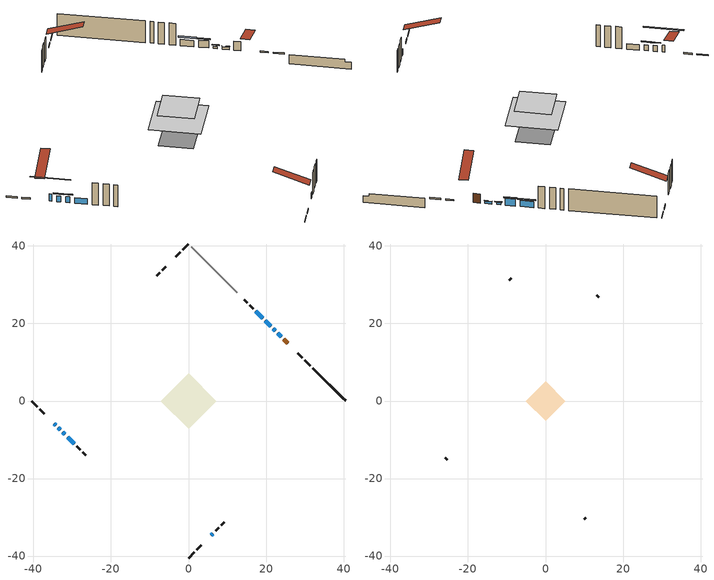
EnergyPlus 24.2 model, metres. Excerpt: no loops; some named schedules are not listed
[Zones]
conditioned space
 floor outside (Floor1 construction): -0.7,0 0,0.7 0.7,0 0,-0.7 z0.18
 floor adiabatic (AdiabaticFloorConstruction): -7.1,0 0,7.1 7.1,0 0,-7.1 z2.62
 floor foundation (Slab1 construction): -4.77,0 0,4.77 4.77,0 0,-4.77 z-1.92
 wall outside (RimJoist1 construction): 0,-40.51 1.5,-39.01 / -40.51,0 -39.01,-1.5 / 0,40.51 -1.5,39.01 / 31.45,9.06 29.95,10.56 z0.18:0.48
 wall outside (RimJoist2 construction): 2.15,-38.36 3.27,-37.24 / -38.36,-2.15 -37.24,-3.27 / -2.15,38.36 -3.27,37.24 / 29.29,11.21 28.18,12.33 z0.18:0.48
 wall outside (AdiabaticWallConstruction 1): 25.57,14.94 24.63,15.88 z0.18:2.21
 wall outside (AdiabaticWallConstruction): -34.64,-5.87 -34.29,-6.22 / 21.19,19.32 19.86,20.65 z0.18:1.76; -33.64,-6.87 -33.08,-7.43 / -32.43,-8.08 -31.87,-8.64 z0.18:1.48; 23.97,16.54 23.06,17.45 z0.18:0.71; 22.4,18.11 21.84,18.67 z0.18:0.61; 5.87,-34.64 6.31,-34.19 / -31.21,-9.3 -29.49,-11.02 z0.18:1.4; 19.2,21.31 17.37,23.14 z0.18:1.55
 wall outside (Wall1 construction): 6.97,-33.54 7.83,-32.67 / -28.84,-11.67 -27.97,-12.53 / -5.87,34.63 -6.74,33.77 / 16.72,23.79 15.85,24.65 z0.18:5.06
 wall outside (Wall2 construction): 8.49,-32.02 9.29,-31.22 / -27.32,-13.19 -26.52,-13.99 / -7.39,33.12 -8.19,32.32 / 15.2,25.31 14.4,26.11 z0.18:5.06
 wall foundation (FoundationWall1 construction): 32.1,8.41,-1.92 32.1,8.41,0.18 39.67,0.84,0.18 39.67,0.84,-0.4 40.51,0,-0.4 40.51,0,-1.92
 wall adiabatic (Wall5 construction): 12.61,27.9 0.66,39.85 z0.18:5.06
 window (WindowConstruction 6): -34.63,-5.87 -34.29,-6.21 z0.18:1.76
 window (WindowConstruction 4): -33.64,-6.87 -33.08,-7.43 z0.18:1.48
 window (WindowConstruction 5): -32.42,-8.08 -31.87,-8.64 z0.18:1.48
 window (WindowConstruction 8): 23.97,16.54 23.06,17.45 z0.18:0.71
 window (WindowConstruction 7): 22.4,18.11 21.84,18.66 z0.18:0.61
 window (WindowConstruction): 21.19,19.32 19.86,20.65 z0.18:1.76
 window (WindowConstruction 1): 5.87,-34.63 6.31,-34.19 z0.18:1.4
 window (WindowConstruction 2): -31.21,-9.3 -29.49,-11.02 z0.18:1.4
 window (WindowConstruction 3): 19.2,21.31 17.37,23.13 z0.18:1.55
 door (Door): 25.57,14.94 24.63,15.88 z0.18:2.21
 ceiling adiabatic (AdiabaticFloorConstruction): 0,-7.1 7.1,0 0,7.1 -7.1,0 z2.62
attic - vented
 floor to conditioned space (Floor2 construction Reversed): -5.04,0 0,5.04 5.04,0 0,-5.04 z5.06
 wall outside (Wall3 construction): 9.94,-30.57 10.42,-30.09 / -25.86,-14.64 -25.39,-15.12 / -8.85,31.66 -9.32,31.19 / 13.74,26.76 13.27,27.24 z0.18:5.06
 roof outside (Roof1 construction): 5.22,-35.29,5.06 0.31,-30.38,7.37 -0.99,-31.68,7.37 3.92,-36.59,5.06; -35.29,-5.22,5.06 -30.38,-0.31,7.37 -31.68,0.99,7.37 -36.59,-3.92,5.06; -5.22,35.29,5.06 -0.31,30.38,7.37 0.99,31.68,7.37 -3.92,36.59,5.06; 26.23,14.28,5.06 21.32,9.37,7.37 22.61,8.08,7.37 27.52,12.99,5.06
shading: -31.71,-8.8 -37.22,-3.29 -37.43,-3.5 -31.92,-9.01 z5.42; -32.65,-7.86 -34.07,-6.44 -34.28,-6.65 -32.86,-8.07 z2.09; -31.44,-9.07 -32.86,-7.65 -33.07,-7.86 -31.65,-9.28 z2.09; 22.95,17.56 24.08,16.43 24.14,16.5 23.02,17.62 z0.86; 21.63,18.88 22.61,17.9 22.82,18.11 21.84,19.09 z0.91; 19.65,20.86 21.4,19.11 21.61,19.32 19.86,21.07 z2.05; 17.05,23.46 19.53,20.98 19.85,21.31 17.37,23.79 z2.01
[Building]
Building 1: Terrain=Suburbs
[Site:Location]
Halifax Intl AP_NS: Latitude {deg}=44.88; Longitude {deg}=-63.51; Time Zone {hr}=-4; Elevation {m}=145; Keep Site Location Information=Yes
[Site:GroundTemperature:Shallow]
3.15511, 1.33576, 1.19006, 2.05344, 5.51939, 8.9692, 11.96, 13.8546, 14.0156, 12.4746, 9.56009, 6.2161
[Site:WaterMainsTemperature]
Calculation Method=Schedule; Temperature Schedule=mains temperature schedule
[Material] Roughness=Rough; Thermal Absorptance=0.9
Name | Thickness {m} | Conductivity {W/m-K} | Density {kg/m3} | Specific Heat {J/kg-K} | Solar Absorptance | Visible Absorptance
asphalt or fiberglass shingles | 0.00635 | 0.162714 | 1121.4 | 1465.45 | 0.4 | 0.4
ceiling loosefill ins | 0.0846667 | 0.0480833 | 16.02 | 1046.75 | 0.7 | 0.7
ceiling stud and cavity | 0.1397 | 0.0989241 | 65.682 | 1177.47 | 0.7 | 0.7
concrete 4.0 in. | 0.1016 | 1.803125 | 2242.8 | 837.4 | 0.7 | 0.7
concrete 8.0 in. | 0.2032 | 1.803125 | 2242.8 | 837.4 | 0.7 | 0.7
door material | 0.04445 | 0.053851 | 512.64 | 1214.23 | 0.7 | 0.7
exterior vertical ins | 0.0919199 | 0.029427 | 32.04 | 1214.23 | 0.7 | 0.7
floor covering | 0.0127 | 0.0433444 | 54.468 | 1339.84 | 0.6 | 0.6
floor rigid ins; rim joist rigid ins; wall rigid ins | 0.051816 | 0.029427 | 32.04 | 1214.23 | 0.7 | 0.7
floor rigid ins 1; wall rigid ins 2 | 0.512978 | 0.029427 | 32.04 | 1214.23 | 0.7 | 0.7
floor stud and cavity | 0.1397 | 0.100149 | 92.3553 | 1139.71 | 0.7 | 0.7
floor stud and cavity 1 | 0.1397 | 1.75129 | 37.0049 | 1207.88 | 0.7 | 0.7
furniture material conditioned space 1 | 0.1524 | 0.115458 | 640.8 | 1214.23 | 0.6 | 0.6
gypsum board | 0.0127 | 0.160291 | 801 | 837.4 | 0.6 | 0.6
gypsum board 1 | 0.0127 | 0.160291 | 801 | 837.4 | 0.7 | 0.7
osb sheathing 0.5 in. | 0.0127 | 0.115458 | 512.64 | 1214.23 | 0.7 | 0.7
osb sheathing 0.75 in. | 0.01905 | 0.115458 | 512.64 | 1214.23 | 0.7 | 0.7
osb sheathing 2.0 in. | 0.0508 | 0.115458 | 512.64 | 1214.23 | 0.7 | 0.7
rim joist stud and cavity | 0.0508 | 0.0453916 | 125.044 | 1163.47 | 0.6 | 0.6
rim joist stud and cavity 1 | 0.0508 | 0.133825 | 125.044 | 1163.47 | 0.6 | 0.6
wall rigid ins 1 | 0.051816 | 0.029427 | 32.04 | 1214.23 | 0.4 | 0.4
wall stud and cavity | 0.1397 | 0.605677 | 139.0536 | 1170.24 | 0.7 | 0.7
wall stud and cavity 1 | 0.1397 | 0.562718 | 139.0536 | 1170.24 | 0.7 | 0.7
wall stud and cavity 2 | 0.0889 | 6.9971 | 50.32683 | 1063.81 | 0.6 | 0.6
wall stud and cavity 3 | 0.1397 | 0.354922 | 139.0536 | 1170.24 | 0.7 | 0.7
wall stud and cavity 4 | 0.0889 | 0.380278 | 52.3479 | 1209.89 | 0.7 | 0.7
wall stud and cavity 5 | 0.0889 | 0.391764 | 83.0341 | 1211.67 | 0.7 | 0.7
wood siding | 0.0254 | 0.102417 | 544.68 | 1172.36 | 0.4 | 0.4
wood siding 1 | 0.00254 | 0.102417 | 544.68 | 1172.36 | 0.4 | 0.4
wood siding 2; wood siding 3; wood siding 4 | 0.0254 | 0.102417 | 544.68 | 1172.36 | 0.7 | 0.7
[WindowMaterial:SimpleGlazingSystem]
Name | U-Factor {W/m2-K} | Solar Heat Gain Coefficient
WindowMaterial | 3.284723 | 0.57
WindowMaterial 1 | 2.28028 | 0.47
WindowMaterial 2 | 2.13152 | 0.6
WindowMaterial 3 | 2.2377 | 0.51
WindowMaterial 4 | 2.25246 | 0.5
WindowMaterial 5 | 2.77711 | 0.53
WindowMaterial 6 | 2.98776 | 0.61
WindowMaterial 7 | 3.01842 | 0.56
WindowMaterial 8 | 2.844678 | 0.6
[Construction]
AdiabaticFloorConstruction: floor stud and cavity 1, floor rigid ins 1, osb sheathing 0.75 in., floor covering
AdiabaticWallConstruction: wood siding 3, wall rigid ins 2, wall stud and cavity 4, gypsum board
AdiabaticWallConstruction 1: wood siding 4, wall rigid ins 2, wall stud and cavity 4, gypsum board
Door: door material
Floor1 construction: floor stud and cavity, floor rigid ins, osb sheathing 0.75 in., floor covering
Floor2 construction Reversed: gypsum board, ceiling stud and cavity, ceiling loosefill ins
FoundationWall1 construction: concrete 8.0 in., gypsum board 1
furniture construction conditioned space 1: furniture material conditioned space 1
PartitionWallConstruction: gypsum board, wall stud and cavity 5, gypsum board
RimJoist1 construction: wood siding 2, osb sheathing 2.0 in., rim joist stud and cavity
RimJoist2 construction: wood siding 2, rim joist rigid ins, osb sheathing 2.0 in., rim joist stud and cavity 1
Roof1 construction: asphalt or fiberglass shingles
Slab1 construction: concrete 4.0 in.
Wall1 construction: wood siding, wall rigid ins, osb sheathing 0.5 in., wall stud and cavity, gypsum board
Wall2 construction: wood siding, wall rigid ins, osb sheathing 0.5 in., wall stud and cavity 1, gypsum board
Wall3 construction: wood siding 1, wall stud and cavity 2
Wall5 construction: wall rigid ins 1, osb sheathing 0.5 in., wall stud and cavity 3, gypsum board
WindowConstruction: WindowMaterial
WindowConstruction 1: WindowMaterial 1
WindowConstruction 2: WindowMaterial 2
WindowConstruction 3: WindowMaterial 3
WindowConstruction 4: WindowMaterial 4
WindowConstruction 5: WindowMaterial 5
WindowConstruction 6: WindowMaterial 6
WindowConstruction 7: WindowMaterial 7
WindowConstruction 8: WindowMaterial 8
[Zone] Multiplier=1; Part of Total Floor Area=Yes
Name | Volume {m3}
attic - vented | 19.0942
conditioned space | 371
[Space]
Name | Zone | Volume {m3}
attic - vented 1 | attic - vented | 19.0942
conditioned space 1 | conditioned space | 371
[ZoneInfiltration:EffectiveLeakageArea]
infil attic - vented 1: Zone or Space=attic - vented 1; Schedule=Always On Discrete; Effective Air Leakage Area {cm2}=1820.42; Stack Coefficient=0.00050007; Wind Coefficient=1.5109e-05
[ZoneMixing]
whole house fan mix: Zone or Space=attic - vented; Schedule=Always On Continuous; Design Flow Rate Calculation Method=Flow/Zone; Design Flow Rate {m3/s}=0; Source Zone or Space=conditioned space
[SurfaceProperty:ExposedFoundationPerimeter]
Slab1: Exposed Perimeter Calculation Method=TotalExposedPerimeter; Total Exposed Perimeter {m}=11.887
[InternalMass] Zone or ZoneList=conditioned space; Space or SpaceList=conditioned space 1
Name | Construction | Surface Area {m2}
furniture mass conditioned space 1 | furniture construction conditioned space 1 | 58.8802
partition wall mass | PartitionWallConstruction | 147.201
[Lights]
interior lighting: Zone or ZoneList or Space or SpaceList=conditioned space 1; Schedule=interior lighting schedule; Design Level Calculation Method=LightingLevel; Lighting Level {W}=343.2; Return Air Fraction=0; Fraction Radiant=0.6; Fraction Visible=0.2; Fraction Replaceable=1
[People]
occupants: Zone or ZoneList or Space or SpaceList=conditioned space 1; Number of People Schedule=occupants schedule; Number of People Calculation Method=People; Number of People=3; Fraction Radiant=0.314171; Sensible Heat Fraction=0.56303; Activity Level Schedule=occupants activity schedule; Carbon Dioxide Generation Rate {m3/s-W}=0; Enable ASHRAE 55 Comfort Warnings=No; Mean Radiant Temperature Calculation Type=EnclosureAveraged
[ElectricEquipment] Zone or ZoneList or Space or SpaceList=conditioned space 1; Design Level Calculation Method=EquipmentLevel
Name | Schedule | Design Level {W} | Fraction Latent | Fraction Radiant | Fraction Lost
clothes dryer | clothes dryer schedule | 140.772 | 0.015 | 0.081 | 0.85
clothes washer | clothes washer schedule | 32.1985 | 0.03 | 0.162 | 0.7
cooking range | cooking range schedule | 208.969 | 0.08 | 0.432 | 0.2
dishwasher | dishwasher schedule | 66.8632 | 0.3 | 0.18 | 0.4
fridge | fridge schedule | 72.9452 | 0 | 0.6 | 0
mech vent bath fan 0 | mech vent bath fan 0 schedule | 50.2 | 0 | 0 | 1
mech vent bath fan 1 | mech vent bath fan 1 schedule | 50.2 | 0 | 0 | 1
mech vent house fan | mech vent house fan schedule | 0 | 0 | 0 | 1
mech vent house fan cfis | mech vent house fan cfis schedule | 0 | 0 | 0 | 0
mech vent range fan 0 | mech vent range fan 0 schedule | 57 | 0 | 0 | 1
misc plug loads | misc plug loads schedule | 494.7 | 0.045 | 0.513 | 0.1
whole house fan | Always On Discrete | 0 | 0 | 0 | 1
[OtherEquipment] Zone or ZoneList or Space or SpaceList=conditioned space 1; Design Level Calculation Method=EquipmentLevel
Name | Fuel Type | Schedule | Design Level {W} | Fraction Latent | Fraction Radiant | Fraction Lost
clothes dryer 1 | Electricity | clothes dryer schedule | 0 | 0.015 | 0.081 | 0.85
cooking range 1 | Electricity | cooking range schedule | 0 | 0.08 | 0.432 | 0.2
general water use latent | None | general water use schedule | 59.3978 | 1 | 0 | 0
general water use sensible | None | general water use schedule | -58.539 | 0 | 0.6 | 0
mech vent house fan latent load | None | Always On Discrete | 0 | 1 | 0 | 0
mech vent house fan sensible load | None | Always On Discrete | 0 | 0 | 0 | 0
water heater energy adjustment1 | Electricity | Always On Discrete | 0.01 | 0 | 0 | 1
[ZoneInfiltration:DesignFlowRate] Zone or ZoneList or Space or SpaceList=conditioned space 1; Schedule=Always On Discrete; Design Flow Rate Calculation Method=Flow/Zone; Design Flow Rate {m3/s}=0
infil flow; natural vent flow; whole house fan flow
[ZoneControl:Thermostat]
conditioned space Thermostat: Zone or ZoneList=conditioned space; Control Type Schedule=conditioned space Thermostat Schedule; Control 1=conditioned space temperature setpoint; Temperature Difference Between Cutout And Setpoint {deltaC}=0
[ThermostatSetpoint:DualSetpoint]
conditioned space temperature setpoint: Heating Setpoint Temperature Schedule=heating setpoint; Cooling Setpoint Temperature Schedule=cooling setpoint
[Zone equipment]
conditioned space: electric baseboard
[Foundation:Kiva]
Foundation Kiva 1: Initial Indoor Air Temperature {C}=18; Wall Height Above Grade {m}=0.180015; Wall Depth Below Slab {m}=0.2032; Custom Block Material Name 1=exterior vertical ins; Custom Block Depth 1 {m}=2.10001; Custom Block X Position 1 {m}=0.2159; Custom Block Z Position 1 {m}=0
[Foundation:Kiva:Settings]
Soil Conductivity {W/m-K}=0.849921; Soil Density {kg/m3}=1842.3; Soil Specific Heat {J/kg-K}=418.7; Ground Solar Absorptivity=0.9; Ground Thermal Absorptivity=0.9; Ground Surface Roughness {m}=0.03; Far-Field Width {m}=40; Deep-Ground Boundary Condition=ZeroFlux; Deep-Ground Depth {m}=40; Minimum Cell Dimension {m}=0.2; Maximum Cell Growth Coefficient=3; Simulation Timestep=Timestep
[Exterior:Lights]
exterior lighting: Schedule=exterior lighting schedule; Design Level {W}=75.6
[EnergyManagementSystem:Sensor] Output:Variable or Output:Meter Index Key=conditioned space
Name | Output:Variable or Output:Meter
conditioned_space_clg_unmet_s | Zone Cooling Setpoint Not Met Time
conditioned_space_htg_unmet_s | Zone Heating Setpoint Not Met Time
fridge_tin_s; tin_s; tin_s_1 | Zone Mean Air Temperature
tout_s | Zone Outdoor Air Drybulb Temperature
win_s | Zone Air Humidity Ratio
[Schedule:Constant]
Name | Hourly Value
Always On Continuous; mech vent house fan schedule; mech vent house fan cfis schedule; Always On Discrete | 1
occupants activity schedule | 117.228
fridge schedule | 0
[Schedule:Week:Daily]
interior lighting schedule Week Rule - Jan1-Jan27: interior lighting schedule day, interior lighting schedule day, interior lighting schedule day, interior lighting schedule day, interior lighting schedule day, interior lighting schedule day, interior lighting schedule day, interior lighting schedule default day, interior lighting schedule default day, interior lighting schedule default day, interior lighting schedule default day, interior lighting schedule default day
interior lighting schedule Week Rule - Jan28-Feb3: interior lighting schedule day, interior lighting schedule day, interior lighting schedule day, interior lighting schedule day, interior lighting schedule day 1, interior lighting schedule day 1, interior lighting schedule day 1, interior lighting schedule default day, interior lighting schedule default day, interior lighting schedule default day, interior lighting schedule default day, interior lighting schedule default day
interior lighting schedule Week Rule - Feb4-Feb24: interior lighting schedule day 1, interior lighting schedule day 1, interior lighting schedule day 1, interior lighting schedule day 1, interior lighting schedule day 1, interior lighting schedule day 1, interior lighting schedule day 1, interior lighting schedule default day, interior lighting schedule default day, interior lighting schedule default day, interior lighting schedule default day, interior lighting schedule default day
interior lighting schedule Week Rule - Feb25-Mar3: interior lighting schedule day 1, interior lighting schedule day 1, interior lighting schedule day 1, interior lighting schedule day 1, interior lighting schedule day 2, interior lighting schedule day 2, interior lighting schedule day 2, interior lighting schedule default day, interior lighting schedule default day, interior lighting schedule default day, interior lighting schedule default day, interior lighting schedule default day
interior lighting schedule Week Rule - Mar4-Mar31: interior lighting schedule day 2, interior lighting schedule day 2, interior lighting schedule day 2, interior lighting schedule day 2, interior lighting schedule day 2, interior lighting schedule day 2, interior lighting schedule day 2, interior lighting schedule default day, interior lighting schedule default day, interior lighting schedule default day, interior lighting schedule default day, interior lighting schedule default day
interior lighting schedule Week Rule - Apr1-Apr28: interior lighting schedule day 3, interior lighting schedule day 3, interior lighting schedule day 3, interior lighting schedule day 3, interior lighting schedule day 3, interior lighting schedule day 3, interior lighting schedule day 3, interior lighting schedule default day, interior lighting schedule default day, interior lighting schedule default day, interior lighting schedule default day, interior lighting schedule default day
interior lighting schedule Week Rule - Apr29-May5: interior lighting schedule day 3, interior lighting schedule day 3, interior lighting schedule day 4, interior lighting schedule day 4, interior lighting schedule day 4, interior lighting schedule day 4, interior lighting schedule day 4, interior lighting schedule default day, interior lighting schedule default day, interior lighting schedule default day, interior lighting schedule default day, interior lighting schedule default day
interior lighting schedule Week Rule - May6-May26: interior lighting schedule day 4, interior lighting schedule day 4, interior lighting schedule day 4, interior lighting schedule day 4, interior lighting schedule day 4, interior lighting schedule day 4, interior lighting schedule day 4, interior lighting schedule default day, interior lighting schedule default day, interior lighting schedule default day, interior lighting schedule default day, interior lighting schedule default day
interior lighting schedule Week Rule - May27-Jun2: interior lighting schedule day 4, interior lighting schedule day 4, interior lighting schedule day 4, interior lighting schedule day 4, interior lighting schedule day 4, interior lighting schedule day 5, interior lighting schedule day 5, interior lighting schedule default day, interior lighting schedule default day, interior lighting schedule default day, interior lighting schedule default day, interior lighting schedule default day
interior lighting schedule Week Rule - Jun3-Jun30: interior lighting schedule day 5, interior lighting schedule day 5, interior lighting schedule day 5, interior lighting schedule day 5, interior lighting schedule day 5, interior lighting schedule day 5, interior lighting schedule day 5, interior lighting schedule default day, interior lighting schedule default day, interior lighting schedule default day, interior lighting schedule default day, interior lighting schedule default day
interior lighting schedule Week Rule - Jul1-Jul28: interior lighting schedule day 6, interior lighting schedule day 6, interior lighting schedule day 6, interior lighting schedule day 6, interior lighting schedule day 6, interior lighting schedule day 6, interior lighting schedule day 6, interior lighting schedule default day, interior lighting schedule default day, interior lighting schedule default day, interior lighting schedule default day, interior lighting schedule default day
interior lighting schedule Week Rule - Jul29-Aug4: interior lighting schedule day 6, interior lighting schedule day 6, interior lighting schedule day 6, interior lighting schedule day 7, interior lighting schedule day 7, interior lighting schedule day 7, interior lighting schedule day 7, interior lighting schedule default day, interior lighting schedule default day, interior lighting schedule default day, interior lighting schedule default day, interior lighting schedule default day
interior lighting schedule Week Rule - Aug5-Aug25: interior lighting schedule day 7, interior lighting schedule day 7, interior lighting schedule day 7, interior lighting schedule day 7, interior lighting schedule day 7, interior lighting schedule day 7, interior lighting schedule day 7, interior lighting schedule default day, interior lighting schedule default day, interior lighting schedule default day, interior lighting schedule default day, interior lighting schedule default day
interior lighting schedule Week Rule - Aug26-Sep1: interior lighting schedule day 7, interior lighting schedule day 7, interior lighting schedule day 7, interior lighting schedule day 7, interior lighting schedule day 7, interior lighting schedule day 7, interior lighting schedule day 8, interior lighting schedule default day, interior lighting schedule default day, interior lighting schedule default day, interior lighting schedule default day, interior lighting schedule default day
interior lighting schedule Week Rule - Sep2-Sep29: interior lighting schedule day 8, interior lighting schedule day 8, interior lighting schedule day 8, interior lighting schedule day 8, interior lighting schedule day 8, interior lighting schedule day 8, interior lighting schedule day 8, interior lighting schedule default day, interior lighting schedule default day, interior lighting schedule default day, interior lighting schedule default day, interior lighting schedule default day
interior lighting schedule Week Rule - Sep30-Oct6: interior lighting schedule day 8, interior lighting schedule day 9, interior lighting schedule day 9, interior lighting schedule day 9, interior lighting schedule day 9, interior lighting schedule day 9, interior lighting schedule day 9, interior lighting schedule default day, interior lighting schedule default day, interior lighting schedule default day, interior lighting schedule default day, interior lighting schedule default day
interior lighting schedule Week Rule - Oct7-Oct27: interior lighting schedule day 9, interior lighting schedule day 9, interior lighting schedule day 9, interior lighting schedule day 9, interior lighting schedule day 9, interior lighting schedule day 9, interior lighting schedule day 9, interior lighting schedule default day, interior lighting schedule default day, interior lighting schedule default day, interior lighting schedule default day, interior lighting schedule default day
interior lighting schedule Week Rule - Oct28-Nov3: interior lighting schedule day 9, interior lighting schedule day 9, interior lighting schedule day 9, interior lighting schedule day 9, interior lighting schedule day 10, interior lighting schedule day 10, interior lighting schedule day 10, interior lighting schedule default day, interior lighting schedule default day, interior lighting schedule default day, interior lighting schedule default day, interior lighting schedule default day
interior lighting schedule Week Rule - Nov4-Nov24: interior lighting schedule day 10, interior lighting schedule day 10, interior lighting schedule day 10, interior lighting schedule day 10, interior lighting schedule day 10, interior lighting schedule day 10, interior lighting schedule day 10, interior lighting schedule default day, interior lighting schedule default day, interior lighting schedule default day, interior lighting schedule default day, interior lighting schedule default day
interior lighting schedule Week Rule - Nov25-Dec1: interior lighting schedule day 10, interior lighting schedule day 10, interior lighting schedule day 10, interior lighting schedule day 10, interior lighting schedule day 10, interior lighting schedule day 10, interior lighting schedule day 11, interior lighting schedule default day, interior lighting schedule default day, interior lighting schedule default day, interior lighting schedule default day, interior lighting schedule default day
interior lighting schedule Week Rule - Dec2-Dec31: interior lighting schedule day 11, interior lighting schedule day 11, interior lighting schedule day 11, interior lighting schedule day 11, interior lighting schedule day 11, interior lighting schedule day 11, interior lighting schedule day 11, interior lighting schedule default day, interior lighting schedule default day, interior lighting schedule default day, interior lighting schedule default day, interior lighting schedule default day
occupants schedule Week Rule - Jan1-Dec31: occupants schedule day, occupants schedule day, occupants schedule day, occupants schedule day, occupants schedule day, occupants schedule day, occupants schedule day, occupants schedule default day, occupants schedule default day, occupants schedule default day, occupants schedule default day, occupants schedule default day
clothes dryer schedule Week Rule - Jan1-Dec31: clothes dryer schedule day, clothes dryer schedule day, clothes dryer schedule day, clothes dryer schedule day, clothes dryer schedule day, clothes dryer schedule day, clothes dryer schedule day, clothes dryer schedule default day, clothes dryer schedule default day, clothes dryer schedule default day, clothes dryer schedule default day, clothes dryer schedule default day
clothes washer schedule Week Rule - Jan1-Dec31: clothes washer schedule day, clothes washer schedule day, clothes washer schedule day, clothes washer schedule day, clothes washer schedule day, clothes washer schedule day, clothes washer schedule day, clothes washer schedule default day, clothes washer schedule default day, clothes washer schedule default day, clothes washer schedule default day, clothes washer schedule default day
cooking range schedule Week Rule - Jan1-Dec31: cooking range schedule day, cooking range schedule day, cooking range schedule day, cooking range schedule day, cooking range schedule day, cooking range schedule day, cooking range schedule day, cooking range schedule default day, cooking range schedule default day, cooking range schedule default day, cooking range schedule default day, cooking range schedule default day
dishwasher schedule Week Rule - Jan1-Dec31: dishwasher schedule day, dishwasher schedule day, dishwasher schedule day, dishwasher schedule day, dishwasher schedule day, dishwasher schedule day, dishwasher schedule day, dishwasher schedule default day, dishwasher schedule default day, dishwasher schedule default day, dishwasher schedule default day, dishwasher schedule default day
mech vent bath fan 0 schedule Week Rule - Jan1-Dec31: mech vent bath fan 0 schedule day, mech vent bath fan 0 schedule day, mech vent bath fan 0 schedule day, mech vent bath fan 0 schedule day, mech vent bath fan 0 schedule day, mech vent bath fan 0 schedule day, mech vent bath fan 0 schedule day, mech vent bath fan 0 schedule default day, mech vent bath fan 0 schedule default day, mech vent bath fan 0 schedule default day, mech vent bath fan 0 schedule default day, mech vent bath fan 0 schedule default day
mech vent bath fan 1 schedule Week Rule - Jan1-Dec31: mech vent bath fan 1 schedule day, mech vent bath fan 1 schedule day, mech vent bath fan 1 schedule day, mech vent bath fan 1 schedule day, mech vent bath fan 1 schedule day, mech vent bath fan 1 schedule day, mech vent bath fan 1 schedule day, mech vent bath fan 1 schedule default day, mech vent bath fan 1 schedule default day, mech vent bath fan 1 schedule default day, mech vent bath fan 1 schedule default day, mech vent bath fan 1 schedule default day
mech vent range fan 0 schedule Week Rule - Jan1-Dec31: mech vent range fan 0 schedule day, mech vent range fan 0 schedule day, mech vent range fan 0 schedule day, mech vent range fan 0 schedule day, mech vent range fan 0 schedule day, mech vent range fan 0 schedule day, mech vent range fan 0 schedule day, mech vent range fan 0 schedule default day, mech vent range fan 0 schedule default day, mech vent range fan 0 schedule default day, mech vent range fan 0 schedule default day, mech vent range fan 0 schedule default day
misc plug loads schedule Week Rule - Jan1-Dec31: misc plug loads schedule day, misc plug loads schedule day, misc plug loads schedule day, misc plug loads schedule day, misc plug loads schedule day, misc plug loads schedule day, misc plug loads schedule day, misc plug loads schedule default day, misc plug loads schedule default day, misc plug loads schedule default day, misc plug loads schedule default day, misc plug loads schedule default day
general water use schedule Week Rule - Jan1-Dec31: general water use schedule day, general water use schedule day, general water use schedule day, general water use schedule day, general water use schedule day, general water use schedule day, general water use schedule day, general water use schedule default day, general water use schedule default day, general water use schedule default day, general water use schedule default day, general water use schedule default day
exterior lighting schedule Week Rule - Jan1-Jan27: exterior lighting schedule day, exterior lighting schedule day, exterior lighting schedule day, exterior lighting schedule day, exterior lighting schedule day, exterior lighting schedule day, exterior lighting schedule day, exterior lighting schedule default day, exterior lighting schedule default day, exterior lighting schedule default day, exterior lighting schedule default day, exterior lighting schedule default day
exterior lighting schedule Week Rule - Jan28-Feb3: exterior lighting schedule day, exterior lighting schedule day, exterior lighting schedule day, exterior lighting schedule day, exterior lighting schedule day 1, exterior lighting schedule day 1, exterior lighting schedule day 1, exterior lighting schedule default day, exterior lighting schedule default day, exterior lighting schedule default day, exterior lighting schedule default day, exterior lighting schedule default day
exterior lighting schedule Week Rule - Feb4-Feb24: exterior lighting schedule day 1, exterior lighting schedule day 1, exterior lighting schedule day 1, exterior lighting schedule day 1, exterior lighting schedule day 1, exterior lighting schedule day 1, exterior lighting schedule day 1, exterior lighting schedule default day, exterior lighting schedule default day, exterior lighting schedule default day, exterior lighting schedule default day, exterior lighting schedule default day
exterior lighting schedule Week Rule - Feb25-Mar3: exterior lighting schedule day 1, exterior lighting schedule day 1, exterior lighting schedule day 1, exterior lighting schedule day 1, exterior lighting schedule day 2, exterior lighting schedule day 2, exterior lighting schedule day 2, exterior lighting schedule default day, exterior lighting schedule default day, exterior lighting schedule default day, exterior lighting schedule default day, exterior lighting schedule default day
exterior lighting schedule Week Rule - Mar4-Mar31: exterior lighting schedule day 2, exterior lighting schedule day 2, exterior lighting schedule day 2, exterior lighting schedule day 2, exterior lighting schedule day 2, exterior lighting schedule day 2, exterior lighting schedule day 2, exterior lighting schedule default day, exterior lighting schedule default day, exterior lighting schedule default day, exterior lighting schedule default day, exterior lighting schedule default day
exterior lighting schedule Week Rule - Apr1-Apr28: exterior lighting schedule day 3, exterior lighting schedule day 3, exterior lighting schedule day 3, exterior lighting schedule day 3, exterior lighting schedule day 3, exterior lighting schedule day 3, exterior lighting schedule day 3, exterior lighting schedule default day, exterior lighting schedule default day, exterior lighting schedule default day, exterior lighting schedule default day, exterior lighting schedule default day
exterior lighting schedule Week Rule - Apr29-May5: exterior lighting schedule day 3, exterior lighting schedule day 3, exterior lighting schedule day 4, exterior lighting schedule day 4, exterior lighting schedule day 4, exterior lighting schedule day 4, exterior lighting schedule day 4, exterior lighting schedule default day, exterior lighting schedule default day, exterior lighting schedule default day, exterior lighting schedule default day, exterior lighting schedule default day
exterior lighting schedule Week Rule - May6-May26: exterior lighting schedule day 4, exterior lighting schedule day 4, exterior lighting schedule day 4, exterior lighting schedule day 4, exterior lighting schedule day 4, exterior lighting schedule day 4, exterior lighting schedule day 4, exterior lighting schedule default day, exterior lighting schedule default day, exterior lighting schedule default day, exterior lighting schedule default day, exterior lighting schedule default day
exterior lighting schedule Week Rule - May27-Jun2: exterior lighting schedule day 4, exterior lighting schedule day 4, exterior lighting schedule day 4, exterior lighting schedule day 4, exterior lighting schedule day 4, exterior lighting schedule day 5, exterior lighting schedule day 5, exterior lighting schedule default day, exterior lighting schedule default day, exterior lighting schedule default day, exterior lighting schedule default day, exterior lighting schedule default day
exterior lighting schedule Week Rule - Jun3-Jun30: exterior lighting schedule day 5, exterior lighting schedule day 5, exterior lighting schedule day 5, exterior lighting schedule day 5, exterior lighting schedule day 5, exterior lighting schedule day 5, exterior lighting schedule day 5, exterior lighting schedule default day, exterior lighting schedule default day, exterior lighting schedule default day, exterior lighting schedule default day, exterior lighting schedule default day
exterior lighting schedule Week Rule - Jul1-Jul28: exterior lighting schedule day 6, exterior lighting schedule day 6, exterior lighting schedule day 6, exterior lighting schedule day 6, exterior lighting schedule day 6, exterior lighting schedule day 6, exterior lighting schedule day 6, exterior lighting schedule default day, exterior lighting schedule default day, exterior lighting schedule default day, exterior lighting schedule default day, exterior lighting schedule default day
exterior lighting schedule Week Rule - Jul29-Aug4: exterior lighting schedule day 6, exterior lighting schedule day 6, exterior lighting schedule day 6, exterior lighting schedule day 7, exterior lighting schedule day 7, exterior lighting schedule day 7, exterior lighting schedule day 7, exterior lighting schedule default day, exterior lighting schedule default day, exterior lighting schedule default day, exterior lighting schedule default day, exterior lighting schedule default day
exterior lighting schedule Week Rule - Aug5-Aug25: exterior lighting schedule day 7, exterior lighting schedule day 7, exterior lighting schedule day 7, exterior lighting schedule day 7, exterior lighting schedule day 7, exterior lighting schedule day 7, exterior lighting schedule day 7, exterior lighting schedule default day, exterior lighting schedule default day, exterior lighting schedule default day, exterior lighting schedule default day, exterior lighting schedule default day
exterior lighting schedule Week Rule - Aug26-Sep1: exterior lighting schedule day 7, exterior lighting schedule day 7, exterior lighting schedule day 7, exterior lighting schedule day 7, exterior lighting schedule day 7, exterior lighting schedule day 7, exterior lighting schedule day 8, exterior lighting schedule default day, exterior lighting schedule default day, exterior lighting schedule default day, exterior lighting schedule default day, exterior lighting schedule default day
[Schedule:Year]
interior lighting schedule: interior lighting schedule Week Rule - Jan1-Jan27, 1, 1, 1, 27, interior lighting schedule Week Rule - Jan28-Feb3, 1, 28, 2, 3, interior lighting schedule Week Rule - Feb4-Feb24, 2, 4, 2, 24, interior lighting schedule Week Rule - Feb25-Mar3, 2, 25, 3, 3, interior lighting schedule Week Rule - Mar4-Mar31, 3, 4, 3, 31, interior lighting schedule Week Rule - Apr1-Apr28, 4, 1, 4, 28, interior lighting schedule Week Rule - Apr29-May5, 4, 29, 5, 5, interior lighting schedule Week Rule - May6-May26, 5, 6, 5, 26, interior lighting schedule Week Rule - May27-Jun2, 5, 27, 6, 2, interior lighting schedule Week Rule - Jun3-Jun30, 6, 3, 6, 30, interior lighting schedule Week Rule - Jul1-Jul28, 7, 1, 7, 28, interior lighting schedule Week Rule - Jul29-Aug4, 7, 29, 8, 4, interior lighting schedule Week Rule - Aug5-Aug25, 8, 5, 8, 25, interior lighting schedule Week Rule - Aug26-Sep1, 8, 26, 9, 1, interior lighting schedule Week Rule - Sep2-Sep29, 9, 2, 9, 29, interior lighting schedule Week Rule - Sep30-Oct6, 9, 30, 10, 6, interior lighting schedule Week Rule - Oct7-Oct27, 10, 7, 10, 27, interior lighting schedule Week Rule - Oct28-Nov3, 10, 28, 11, 3, interior lighting schedule Week Rule - Nov4-Nov24, 11, 4, 11, 24, interior lighting schedule Week Rule - Nov25-Dec1, 11, 25, 12, 1, interior lighting schedule Week Rule - Dec2-Dec31, 12, 2, 12, 31
occupants schedule: occupants schedule Week Rule - Jan1-Dec31, 1, 1, 12, 31
clothes dryer schedule: clothes dryer schedule Week Rule - Jan1-Dec31, 1, 1, 12, 31
clothes washer schedule: clothes washer schedule Week Rule - Jan1-Dec31, 1, 1, 12, 31
cooking range schedule: cooking range schedule Week Rule - Jan1-Dec31, 1, 1, 12, 31
dishwasher schedule: dishwasher schedule Week Rule - Jan1-Dec31, 1, 1, 12, 31
mech vent bath fan 0 schedule: mech vent bath fan 0 schedule Week Rule - Jan1-Dec31, 1, 1, 12, 31
mech vent bath fan 1 schedule: mech vent bath fan 1 schedule Week Rule - Jan1-Dec31, 1, 1, 12, 31
mech vent range fan 0 schedule: mech vent range fan 0 schedule Week Rule - Jan1-Dec31, 1, 1, 12, 31
misc plug loads schedule: misc plug loads schedule Week Rule - Jan1-Dec31, 1, 1, 12, 31
general water use schedule: general water use schedule Week Rule - Jan1-Dec31, 1, 1, 12, 31
exterior lighting schedule: exterior lighting schedule Week Rule - Jan1-Jan27, 1, 1, 1, 27, exterior lighting schedule Week Rule - Jan28-Feb3, 1, 28, 2, 3, exterior lighting schedule Week Rule - Feb4-Feb24, 2, 4, 2, 24, exterior lighting schedule Week Rule - Feb25-Mar3, 2, 25, 3, 3, exterior lighting schedule Week Rule - Mar4-Mar31, 3, 4, 3, 31, exterior lighting schedule Week Rule - Apr1-Apr28, 4, 1, 4, 28, exterior lighting schedule Week Rule - Apr29-May5, 4, 29, 5, 5, exterior lighting schedule Week Rule - May6-May26, 5, 6, 5, 26, exterior lighting schedule Week Rule - May27-Jun2, 5, 27, 6, 2, exterior lighting schedule Week Rule - Jun3-Jun30, 6, 3, 6, 30, exterior lighting schedule Week Rule - Jul1-Jul28, 7, 1, 7, 28, exterior lighting schedule Week Rule - Jul29-Aug4, 7, 29, 8, 4, exterior lighting schedule Week Rule - Aug5-Aug25, 8, 5, 8, 25, exterior lighting schedule Week Rule - Aug26-Sep1, 8, 26, 9, 1, exterior lighting schedule Week Rule - Sep2-Sep29, 9, 2, 9, 29, exterior lighting schedule Week Rule - Sep30-Oct6, 9, 30, 10, 6, exterior lighting schedule Week Rule - Oct7-Oct27, 10, 7, 10, 27, exterior lighting schedule Week Rule - Oct28-Nov3, 10, 28, 11, 3, exterior lighting schedule Week Rule - Nov4-Nov24, 11, 4, 11, 24, exterior lighting schedule Week Rule - Nov25-Dec1, 11, 25, 12, 1, exterior lighting schedule Week Rule - Dec2-Dec31, 12, 2, 12, 31
[Schedule:Compact]
conditioned space Thermostat Schedule: Through: 12/31, For: AllDays, Until: 24:00, 4
mains temperature schedule: Through: 01/01, For: AllDays, Until: 24:00, 7.41, Through: 01/02, For: AllDays, Until: 24:00, 7.34833, Through: 01/03, For: AllDays, Until: 24:00, 7.28778, Through: 01/04, For: AllDays, Until: 24:00, 7.22889, Through: 01/05, For: AllDays, Until: 24:00, 7.17056, Through: 01/06, For: AllDays, Until: 24:00, 7.11333, Through: 01/07, For: AllDays, Until: 24:00, 7.05722, Through: 01/08, For: AllDays, Until: 24:00, 7.00167, Through: 01/09, For: AllDays, Until: 24:00, 6.94778, Through: 01/10, For: AllDays, Until: 24:00, 6.895, Through: 01/11, For: AllDays, Until: 24:00, 6.84333, Through: 01/12, For: AllDays, Until: 24:00, 6.79278, Through: 01/13, For: AllDays, Until: 24:00, 6.74389, Through: 01/14, For: AllDays, Until: 24:00, 6.69556, Through: 01/15, For: AllDays, Until: 24:00, 6.64889, Through: 01/16, For: AllDays, Until: 24:00, 6.60278, Through: 01/17, For: AllDays, Until: 24:00, 6.55833, Through: 01/18, For: AllDays, Until: 24:00, 6.515, Through: 01/19, For: AllDays, Until: 24:00, 6.47333, Through: 01/20, For: AllDays, Until: 24:00, 6.43278, Through: 01/21, For: AllDays, Until: 24:00, 6.39333, Through: 01/22, For: AllDays, Until: 24:00, 6.355, Through: 01/23, For: AllDays, Until: 24:00, 6.31833, Through: 01/24, For: AllDays, Until: 24:00, 6.28278, Through: 01/25, For: AllDays, Until: 24:00, 6.24889, Through: 01/26, For: AllDays, Until: 24:00, 6.21611, Through: 01/27, For: AllDays, Until: 24:00, 6.18444, Through: 01/28, For: AllDays, Until: 24:00, 6.15444, Through: 01/29, For: AllDays, Until: 24:00, 6.12556, Through: 01/30, For: AllDays, Until: 24:00, 6.09833, Through: 01/31, For: AllDays, Until: 24:00, 6.07222, Through: 02/01, For: AllDays, Until: 24:00, 6.04778, Through: 02/02, For: AllDays, Until: 24:00, 6.02444, Through: 02/03, For: AllDays, Until: 24:00, 6.00278, Through: 02/04, For: AllDays, Until: 24:00, 5.98222, Through: 02/05, For: AllDays, Until: 24:00, 5.96333, Through: 02/06, For: AllDays, Until: 24:00, 5.94556, Through: 02/07, For: AllDays, Until: 24:00, 5.92944, Through: 02/08, For: AllDays, Until: 24:00, 5.915, Through: 02/09, For: AllDays, Until: 24:00, 5.90167, Through: 02/10, For: AllDays, Until: 24:00, 5.89, Through: 02/11, For: AllDays, Until: 24:00, 5.87944, Through: 02/12, For: AllDays, Until: 24:00, 5.87056, Through: 02/13, For: AllDays, Until: 24:00, 5.86333, Through: 02/14, For: AllDays, Until: 24:00, 5.85722, Through: 02/15, For: AllDays, Until: 24:00, 5.85278, Through: 02/16, For: AllDays, Until: 24:00, 5.84944, Through: 02/17, For: AllDays, Until: 24:00, 5.84833, Through: 02/18, For: AllDays, Until: 24:00, 5.84778, Through: 02/19, For: AllDays, Until: 24:00, 5.84944, Through: 02/20, For: AllDays, Until: 24:00, 5.85167, Through: 02/21, For: AllDays, Until: 24:00, 5.85611, Through: 02/22, For: AllDays, Until: 24:00, 5.86167, Through: 02/23, For: AllDays, Until: 24:00, 5.86889, Through: 02/24, For: AllDays, Until: 24:00, 5.87722, Through: 02/25, For: AllDays, Until: 24:00, 5.88722, Through: 02/26, For: AllDays, Until: 24:00, 5.89889, Through: 02/27, For: AllDays, Until: 24:00, 5.91167, Through: 02/28, For: AllDays, Until: 24:00, 5.92611, Through: 03/01, For: AllDays, Until: 24:00, 5.94222, Through: 03/02, For: AllDays, Until: 24:00, 5.95944, Through: 03/03, For: AllDays, Until: 24:00, 5.97778, Through: 03/04, For: AllDays, Until: 24:00, 5.99778, Through: 03/05, For: AllDays, Until: 24:00, 6.01944, Through: 03/06, For: AllDays, Until: 24:00, 6.04222, Through: 03/07, For: AllDays, Until: 24:00, 6.06667, Through: 03/08, For: AllDays, Until: 24:00, 6.09222, Through: 03/09, For: AllDays, Until: 24:00, 6.11944, Through: 03/10, For: AllDays, Until: 24:00, 6.14778, Through: 03/11, For: AllDays, Until: 24:00, 6.17722, Through: 03/12, For: AllDays, Until: 24:00, 6.20833, Through: 03/13, For: AllDays, Until: 24:00, 6.24111, Through: 03/14, For: AllDays, Until: 24:00, 6.275, Through: 03/15, For: AllDays, Until: 24:00, 6.31, Through: 03/16, For: AllDays, Until: 24:00, 6.34667, Through: 03/17, For: AllDays, Until: 24:00, 6.38444, Through: 03/18, For: AllDays, Until: 24:00, 6.42333, Through: 03/19, For: AllDays, Until: 24:00, 6.46389, Through: 03/20, For: AllDays, Until: 24:00, 6.50556, Through: 03/21, For: AllDays, Until: 24:00, 6.54833, Through: 03/22, For: AllDays, Until: 24:00, 6.59278, Through: 03/23, For: AllDays, Until: 24:00, 6.63833, Through: 03/24, For: AllDays, Until: 24:00, 6.685, Through: 03/25, For: AllDays, Until: 24:00, 6.73278, Through: 03/26, For: AllDays, Until: 24:00, 6.78167, Through: 03/27, For: AllDays, Until: 24:00, 6.83167, Through: 03/28, For: AllDays, Until: 24:00, 6.88333, Through: 03/29, For: AllDays, Until: 24:00, 6.93611, Through: 03/30, For: AllDays, Until: 24:00, 6.98944, Through: 03/31, For: AllDays, Until: 24:00, 7.04444, Through: 04/01, For: AllDays, Until: 24:00, 7.1, Through: 04/02, For: AllDays, Until: 24:00, 7.15722, Through: 04/03, For: AllDays, Until: 24:00, 7.21556, Through: 04/04, For: AllDays, Until: 24:00, 7.27444, Through: 04/05, For: AllDays, Until: 24:00, 7.33444, Through: 04/06, For: AllDays, Until: 24:00, 7.39556, Through: 04/07, For: AllDays, Until: 24:00, 7.45778, Through: 04/08, For: AllDays, Until: 24:00, 7.52111, Through: 04/09, For: AllDays, Until: 24:00, 7.585, Through: 04/10, For: AllDays, Until: 24:00, 7.65, Through: 04/11, For: AllDays, Until: 24:00, 7.71611, Through: 04/12, For: AllDays, Until: 24:00, 7.78333, Through: 04/13, For: AllDays, Until: 24:00, 7.85111, Through: 04/14, For: AllDays, Until: 24:00, 7.91944, Through: 04/15, For: AllDays, Until: 24:00, 7.98889, Through: 04/16, For: AllDays, Until: 24:00, 8.05944, Through: 04/17, For: AllDays, Until: 24:00, 8.13056, Through: 04/18, For: AllDays, Until: 24:00, 8.20222, Through: 04/19, For: AllDays, Until: 24:00, 8.275, Through: 04/20, For: AllDays, Until: 24:00, 8.34833, Through: 04/21, For: AllDays, Until: 24:00, 8.42222, Through: 04/22, For: AllDays, Until: 24:00, 8.49722, Through: 04/23, For: AllDays, Until: 24:00, 8.57278, Through: 04/24, For: AllDays, Until: 24:00, 8.64889, Through: 04/25, For: AllDays, Until: 24:00, 8.72556, Through: 04/26, For: AllDays, Until: 24:00, 8.80278, Through: 04/27, For: AllDays, Until: 24:00, 8.88111, Through: 04/28, For: AllDays, Until: 24:00, 8.95944, Through: 04/29, For: AllDays, Until: 24:00, 9.03833, Through: 04/30, For: AllDays, Until: 24:00, 9.11778, Through: 05/01, For: AllDays, Until: 24:00, 9.19778, Through: 05/02, For: AllDays, Until: 24:00, 9.27833, Through: 05/03, For: AllDays, Until: 24:00, 9.35944, Through: 05/04, For: AllDays, Until: 24:00, 9.44056, Through: 05/05, For: AllDays, Until: 24:00, 9.52278, Through: 05/06, For: AllDays, Until: 24:00, 9.60444, Through: 05/07, For: AllDays, Until: 24:00, 9.68722, Through: 05/08, For: AllDays, Until: 24:00, 9.77, Through: 05/09, For: AllDays, Until: 24:00, 9.85278, Through: 05/10, For: AllDays, Until: 24:00, 9.93611, Through: 05/11, For: AllDays, Until: 24:00, 10.02, Through: 05/12, For: AllDays, Until: 24:00, 10.1039, Through: 05/13, For: AllDays, Until: 24:00, 10.1878, Through: 05/14, For: AllDays, Until: 24:00, 10.2722, Through: 05/15, For: AllDays, Until: 24:00, 10.3561, Through: 05/16, For: AllDays, Until: 24:00, 10.4406, Through: 05/17, For: AllDays, Until: 24:00, 10.5256, Through: 05/18, For: AllDays, Until: 24:00, 10.61, Through: 05/19, For: AllDays, Until: 24:00, 10.6944, Through: 05/20, For: AllDays, Until: 24:00, 10.7794, Through: 05/21, For: AllDays, Until: 24:00, 10.8639, Through: 05/22, For: AllDays, Until: 24:00, 10.9489, Through: 05/23, For: AllDays, Until: 24:00, 11.0333, Through: 05/24, For: AllDays, Until: 24:00, 11.1178, Through: 05/25, For: AllDays, Until: 24:00, 11.2022, Through: 05/26, For: AllDays, Until: 24:00, 11.2867, Through: 05/27, For: AllDays, Until: 24:00, 11.3711, Through: 05/28, For: AllDays, Until: 24:00, 11.455, Through: 05/29, For: AllDays, Until: 24:00, 11.5389, Through: 05/30, For: AllDays, Until: 24:00, 11.6222, Through: 05/31, For: AllDays, Until: 24:00, 11.7056, Through: 06/01, For: AllDays, Until: 24:00, 11.7883, Through: 06/02, For: AllDays, Until: 24:00, 11.8711, Through: 06/03, For: AllDays, Until: 24:00, 11.9539, Through: 06/04, For: AllDays, Until: 24:00, 12.0356, Through: 06/05, For: AllDays, Until: 24:00, 12.1172, Through: 06/06, For: AllDays, Until: 24:00, 12.1989, Through: 06/07, For: AllDays, Until: 24:00, 12.2794, Through: 06/08, For: AllDays, Until: 24:00, 12.36, Through: 06/09, For: AllDays, Until: 24:00, 12.44, Through: 06/10, For: AllDays, Until: 24:00, 12.5194, Through: 06/11, For: AllDays, Until: 24:00, 12.5983, Through: 06/12, For: AllDays, Until: 24:00, 12.6767, Through: 06/13, For: AllDays, Until: 24:00, 12.7544, Through: 06/14, For: AllDays, Until: 24:00, 12.8317, Through: 06/15, For: AllDays, Until: 24:00, 12.9083, Through: 06/16, For: AllDays, Until: 24:00, 12.9844, Through: 06/17, For: AllDays, Until: 24:00, 13.0594, Through: 06/18, For: AllDays, Until: 24:00, 13.1344, Through: 06/19, For: AllDays, Until: 24:00, 13.2083, Through: 06/20, For: AllDays, Until: 24:00, 13.2811, Through: 06/21, For: AllDays, Until: 24:00, 13.3539, Through: 06/22, For: AllDays, Until: 24:00, 13.4256, Through: 06/23, For: AllDays, Until: 24:00, 13.4967, Through: 06/24, For: AllDays, Until: 24:00, 13.5667, Through: 06/25, For: AllDays, Until: 24:00, 13.6361, Through: 06/26, For: AllDays, Until: 24:00, 13.7044, Through: 06/27, For: AllDays, Until: 24:00, 13.7717, Through: 06/28, For: AllDays, Until: 24:00, 13.8389, Through: 06/29, For: AllDays, Until: 24:00, 13.9044, Through: 06/30, For: AllDays, Until: 24:00, 13.9694, Through: 07/01, For: AllDays, Until: 24:00, 14.0333, Through: 07/02, For: AllDays, Until: 24:00, 14.0961, Through: 07/03, For: AllDays, Until: 24:00, 14.1583, Through: 07/04, For: AllDays, Until: 24:00, 14.2189, Through: 07/05, For: AllDays, Until: 24:00, 14.2789, Through: 07/06, For: AllDays, Until: 24:00, 14.3378, Through: 07/07, For: AllDays, Until: 24:00, 14.3956, Through: 07/08, For: AllDays, Until: 24:00, 14.4522, Through: 07/09, For: AllDays, Until: 24:00, 14.5083, Through: 07/10, For: AllDays, Until: 24:00, 14.5628, Through: 07/11, For: AllDays, Until: 24:00, 14.6161, Through: 07/12, For: AllDays, Until: 24:00, 14.6683, Through: 07/13, For: AllDays, Until: 24:00, 14.7194, Through: 07/14, For: AllDays, Until: 24:00, 14.7694, Through: 07/15, For: AllDays, Until: 24:00, 14.8183, Through: 07/16, For: AllDays, Until: 24:00, 14.8661, Through: 07/17, For: AllDays, Until: 24:00, 14.9122, Through: 07/18, For: AllDays, Until: 24:00, 14.9572, Through: 07/19, For: AllDays, Until: 24:00, 15.0011, Through: 07/20, For: AllDays, Until: 24:00, 15.0439, Through: 07/21, For: AllDays, Until: 24:00, 15.0856, Through: 07/22, For: AllDays, Until: 24:00, 15.1256, Through: 07/23, For: AllDays, Until: 24:00, 15.1644, Through: 07/24, For: AllDays, Until: 24:00, 15.2017, Through: 07/25, For: AllDays, Until: 24:00, 15.2383, Through: 07/26, For: AllDays, Until: 24:00, 15.2728, Through: 07/27, For: AllDays, Until: 24:00, 15.3067, Through: 07/28, For: AllDays, Until: 24:00, 15.3389, Through: 07/29, For: AllDays, Until: 24:00, 15.3694, Through: 07/30, For: AllDays, Until: 24:00, 15.3989, Through: 07/31, For: AllDays, Until: 24:00, 15.4272, Through: 08/01, For: AllDays, Until: 24:00, 15.4539, Through: 08/02, For: AllDays, Until: 24:00, 15.4794, Through: 08/03, For: AllDays, Until: 24:00, 15.5033, Through: 08/04, For: AllDays, Until: 24:00, 15.5261, Through: 08/05, For: AllDays, Until: 24:00, 15.5472, Through: 08/06, For: AllDays, Until: 24:00, 15.5667, Through: 08/07, For: AllDays, Until: 24:00, 15.585, Through: 08/08, For: AllDays, Until: 24:00, 15.6022, Through: 08/09, For: AllDays, Until: 24:00, 15.6172, Through: 08/10, For: AllDays, Until: 24:00, 15.6317, Through: 08/11, For: AllDays, Until: 24:00, 15.6439, Through: 08/12, For: AllDays, Until: 24:00, 15.655, Through: 08/13, For: AllDays, Until: 24:00, 15.665, Through: 08/14, For: AllDays, Until: 24:00, 15.6733, Through: 08/15, For: AllDays, Until: 24:00, 15.68, Through: 08/16, For: AllDays, Until: 24:00, 15.6856, Through: 08/17, For: AllDays, Until: 24:00, 15.6894, Through: 08/18, For: AllDays, Until: 24:00, 15.6917, Through: 08/19, For: AllDays, Until: 24:00, 15.6928, Through: 08/20, For: AllDays, Until: 24:00, 15.6922, Through: 08/21, For: AllDays, Until: 24:00, 15.69, Through: 08/22, For: AllDays, Until: 24:00, 15.6867, Through: 08/23, For: AllDays, Until: 24:00, 15.6822, Through: 08/24, For: AllDays, Until: 24:00, 15.6756, Through: 08/25, For: AllDays, Until: 24:00, 15.6678, Through: 08/26, For: AllDays, Until: 24:00, 15.6589, Through: 08/27, For: AllDays, Until: 24:00, 15.6478, Through: 08/28, For: AllDays, Until: 24:00, 15.6361, Through: 08/29, For: AllDays, Until: 24:00, 15.6222, Through: 08/30, For: AllDays, Until: 24:00, 15.6072, Through: 08/31, For: AllDays, Until: 24:00, 15.5911, Through: 09/01, For: AllDays, Until: 24:00, 15.5733, Through: 09/02, For: AllDays, Until: 24:00, 15.5539, Through: 09/03, For: AllDays, Until: 24:00, 15.5333, Through: 09/04, For: AllDays, Until: 24:00, 15.5111, Through: 09/05, For: AllDays, Until: 24:00, 15.4878, Through: 09/06, For: AllDays, Until: 24:00, 15.4628, Through: 09/07, For: AllDays, Until: 24:00, 15.4367, Through: 09/08, For: AllDays, Until: 24:00, 15.4089, Through: 09/09, For: AllDays, Until: 24:00, 15.38, Through: 09/10, For: AllDays, Until: 24:00, 15.3494, Through: 09/11, For: AllDays, Until: 24:00, 15.3178, Through: 09/12, For: AllDays, Until: 24:00, 15.2844, Through: 09/13, For: AllDays, Until: 24:00, 15.25, Through: 09/14, For: AllDays, Until: 24:00, 15.2144, Through: 09/15, For: AllDays, Until: 24:00, 15.1772, Through: 09/16, For: AllDays, Until: 24:00, 15.1389, Through: 09/17, For: AllDays, Until: 24:00, 15.0989, Through: 09/18, For: AllDays, Until: 24:00, 15.0583, Through: 09/19, For: AllDays, Until: 24:00, 15.0161, Through: 09/20, For: AllDays, Until: 24:00, 14.9722, Through: 09/21, For: AllDays, Until: 24:00, 14.9278, Through: 09/22, For: AllDays, Until: 24:00, 14.8817, Through: 09/23, For: AllDays, Until: 24:00, 14.8344, Through: 09/24, For: AllDays, Until: 24:00, 14.7861, Through: 09/25, For: AllDays, Until: 24:00, 14.7367, Through: 09/26, For: AllDays, Until: 24:00, 14.6861, Through: 09/27, For: AllDays, Until: 24:00, 14.6339, Through: 09/28, For: AllDays, Until: 24:00, 14.5811, Through: 09/29, For: AllDays, Until: 24:00, 14.5267, Through: 09/30, For: AllDays, Until: 24:00, 14.4717, Through: 10/01, For: AllDays, Until: 24:00, 14.415, Through: 10/02, For: AllDays, Until: 24:00, 14.3578, Through: 10/03, For: AllDays, Until: 24:00, 14.2989, Through: 10/04, For: AllDays, Until: 24:00, 14.2394, Through: 10/05, For: AllDays, Until: 24:00, 14.1789, Through: 10/06, For: AllDays, Until: 24:00, 14.1172, Through: 10/07, For: AllDays, Until: 24:00, 14.0544, Through: 10/08, For: AllDays, Until: 24:00, 13.9911, Through: 10/09, For: AllDays, Until: 24:00, 13.9267, Through: 10/10, For: AllDays, Until: 24:00, 13.8611, Through: 10/11, For: AllDays, Until: 24:00, 13.7944, Through: 10/12, For: AllDays, Until: 24:00, 13.7272, Through: 10/13, For: AllDays, Until: 24:00, 13.6594, Through: 10/14, For: AllDays, Until: 24:00, 13.59, Through: 10/15, For: AllDays, Until: 24:00, 13.5206, Through: 10/16, For: AllDays, Until: 24:00, 13.4494, Through: 10/17, For: AllDays, Until: 24:00, 13.3783, Through: 10/18, For: AllDays, Until: 24:00, 13.3061, Through: 10/19, For: AllDays, Until: 24:00, 13.2328, Through: 10/20, For: AllDays, Until: 24:00, 13.1594, Through: 10/21, For: AllDays, Until: 24:00, 13.085, Through: 10/22, For: AllDays, Until: 24:00, 13.01, Through: 10/23, For: AllDays, Until: 24:00, 12.9339, Through: 10/24, For: AllDays, Until: 24:00, 12.8578, Through: 10/25, For: AllDays, Until: 24:00, 12.7806, Through: 10/26, For: AllDays, Until: 24:00, 12.7028, Through: 10/27, For: AllDays, Until: 24:00, 12.625, Through: 10/28, For: AllDays, Until: 24:00, 12.5461, Through: 10/29, For: AllDays, Until: 24:00, 12.4667, Through: 10/30, For: AllDays, Until: 24:00, 12.3872, Through: 10/31, For: AllDays, Until: 24:00, 12.3067, Through: 11/01, For: AllDays, Until: 24:00, 12.2261, Through: 11/02, For: AllDays, Until: 24:00, 12.145, Through: 11/03, For: AllDays, Until: 24:00, 12.0633, Through: 11/04, For: AllDays, Until: 24:00, 11.9817, Through: 11/05, For: AllDays, Until: 24:00, 11.8994, Through: 11/06, For: AllDays, Until: 24:00, 11.8167, Through: 11/07, For: AllDays, Until: 24:00, 11.7339, Through: 11/08, For: AllDays, Until: 24:00, 11.6506, Through: 11/09, For: AllDays, Until: 24:00, 11.5672, Through: 11/10, For: AllDays, Until: 24:00, 11.4833, Through: 11/11, For: AllDays, Until: 24:00, 11.3994, Through: 11/12, For: AllDays, Until: 24:00, 11.315, Through: 11/13, For: AllDays, Until: 24:00, 11.2311, Through: 11/14, For: AllDays, Until: 24:00, 11.1467, Through: 11/15, For: AllDays, Until: 24:00, 11.0622, Through: 11/16, For: AllDays, Until: 24:00, 10.9772, Through: 11/17, For: AllDays, Until: 24:00, 10.8928, Through: 11/18, For: AllDays, Until: 24:00, 10.8083, Through: 11/19, For: AllDays, Until: 24:00, 10.7233, Through: 11/20, For: AllDays, Until: 24:00, 10.6389, Through: 11/21, For: AllDays, Until: 24:00, 10.5539, Through: 11/22, For: AllDays, Until: 24:00, 10.4694, Through: 11/23, For: AllDays, Until: 24:00, 10.385, Through: 11/24, For: AllDays, Until: 24:00, 10.3006, Through: 11/25, For: AllDays, Until: 24:00, 10.2161, Through: 11/26, For: AllDays, Until: 24:00, 10.1322, Through: 11/27, For: AllDays, Until: 24:00, 10.0483, Through: 11/28, For: AllDays, Until: 24:00, 9.96444, Through: 11/29, For: AllDays, Until: 24:00, 9.88111, Through: 11/30, For: AllDays, Until: 24:00, 9.79778, Through: 12/01, For: AllDays, Until: 24:00, 9.715, Through: 12/02, For: AllDays, Until: 24:00, 9.63278, Through: 12/03, For: AllDays, Until: 24:00, 9.55056, Through: 12/04, For: AllDays, Until: 24:00, 9.46833, Through: 12/05, For: AllDays, Until: 24:00, 9.38667, Through: 12/06, For: AllDays, Until: 24:00, 9.30611, Through: 12/07, For: AllDays, Until: 24:00, 9.225, Through: 12/08, For: AllDays, Until: 24:00, 9.145, Through: 12/09, For: AllDays, Until: 24:00, 9.065, Through: 12/10, For: AllDays, Until: 24:00, 8.98611, Through: 12/11, For: AllDays, Until: 24:00, 8.90722, Through: 12/12, For: AllDays, Until: 24:00, 8.82944, Through: 12/13, For: AllDays, Until: 24:00, 8.75167, Through: 12/14, For: AllDays, Until: 24:00, 8.675, Through: 12/15, For: AllDays, Until: 24:00, 8.59833, Through: 12/16, For: AllDays, Until: 24:00, 8.52278, Through: 12/17, For: AllDays, Until: 24:00, 8.44778, Through: 12/18, For: AllDays, Until: 24:00, 8.37333, Through: 12/19, For: AllDays, Until: 24:00, 8.29944, Through: 12/20, For: AllDays, Until: 24:00, 8.22667, Through: 12/21, For: AllDays, Until: 24:00, 8.15444, Through: 12/22, For: AllDays, Until: 24:00, 8.08333, Through: 12/23, For: AllDays, Until: 24:00, 8.01278, Through: 12/24, For: AllDays, Until: 24:00, 7.94278, Through: 12/25, For: AllDays, Until: 24:00, 7.87389, Through: 12/26, For: AllDays, Until: 24:00, 7.80611, Through: 12/27, For: AllDays, Until: 24:00, 7.73889, Through: 12/28, For: AllDays, Until: 24:00, 7.67222, Through: 12/29, For: AllDays, Until: 24:00, 7.60722, Through: 12/30, For: AllDays, Until: 24:00, 7.54278, Through: 12/31, For: AllDays, Until: 24:00, 7.47944
